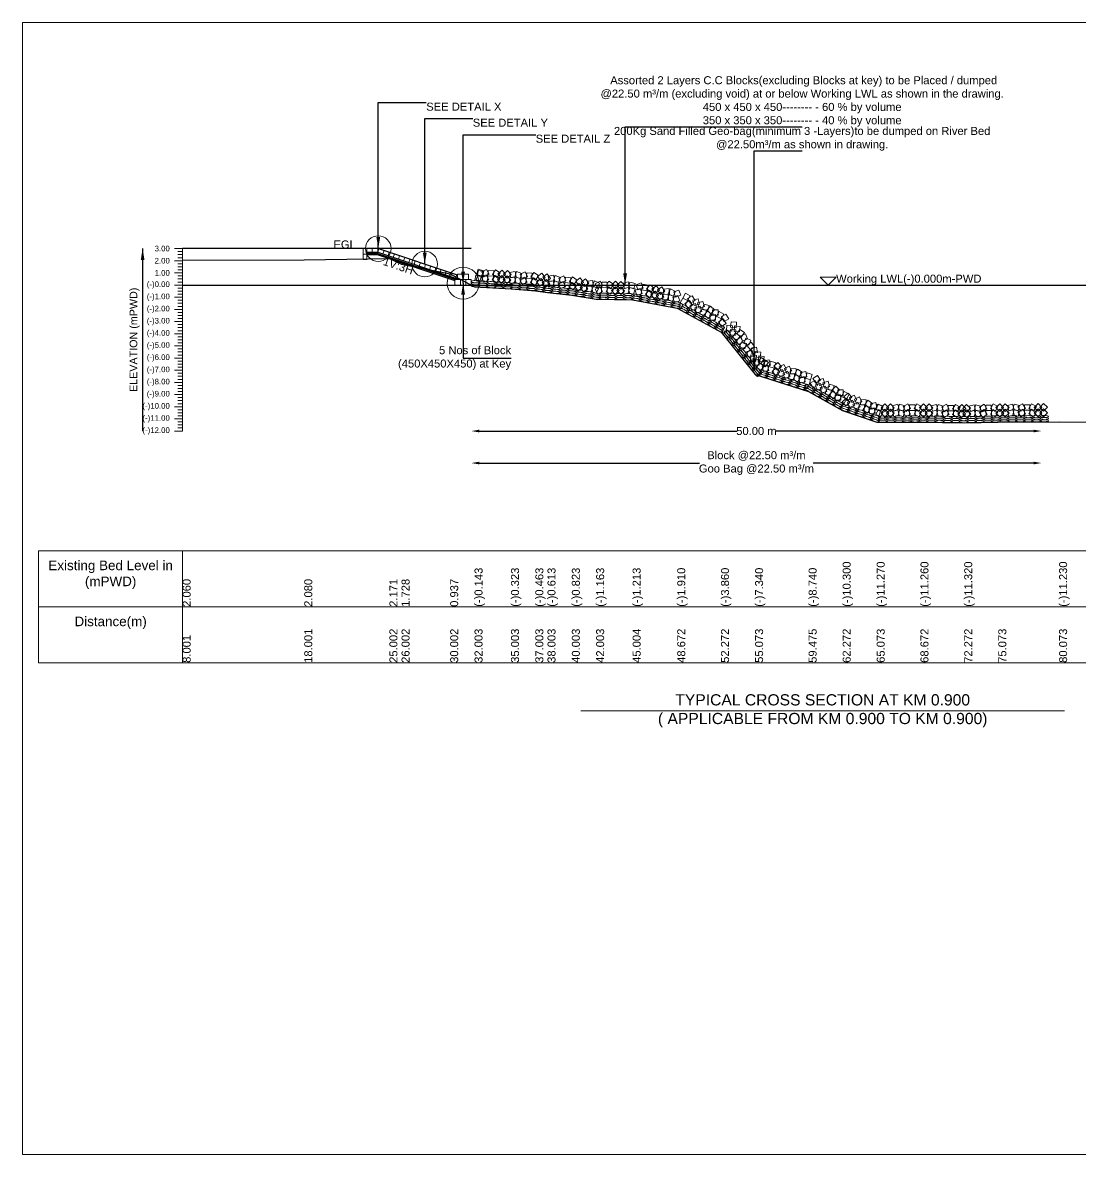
# Model space of a CAD drawing. Header units: inches. Extents: x 89000 to 845017, y -7071 to 0.
# Drawn here: x 280000 to 286610, y -7071 to 0 of the extents above; entities that cross this region are included whole.
import ezdxf

# ---------------------------------------------------------------- set-up
doc = ezdxf.new("R2010")
doc.units = ezdxf.units.IN
doc.header["$LTSCALE"] = 7
doc.header["$MEASUREMENT"] = 0
doc.header["$PDMODE"] = 3
for name, color, linetype, lineweight in [('Cross section Data Border', 7, 'Continuous', 9), ('Cross Section Labels', 7, 'Continuous', 9), ('Existing_Bed_Level for Xsection', 7, 'Continuous', 25), ('Long Section Labels', 7, 'Continuous', 9)]:
    doc.layers.add(name, color=color, linetype=linetype, lineweight=lineweight)
doc.styles.get("Standard").update_dxf_attribs({"font": 'arial.ttf'})
doc.dimstyles.new('Appron Lebeling Style', dxfattribs={"dimtxt": 50, "dimasz": 50, "dimexe": 0.18, "dimexo": 0.0625, "dimgap": 0.09, "dimtad": 0, "dimtih": 1, "dimtoh": 1, "dimdec": 4, "dimzin": 0, "dimdsep": 46, "dimtxsty": 'Standard', "dimcen": 0.09, "dimse1": 1, "dimse2": 1, "dimadec": 0, "dimazin": 0, "dimtfac": 1, "dimtdec": 4, "dimtofl": 0, "dimtmove": 0, "dimatfit": 3, "dimfxl": 1, "dimtolj": 1, "dimtzin": 0, "dimarcsym": 0})
doc.dimstyles.get("Standard").update_dxf_attribs({"dimtxt": 0.18, "dimasz": 0.18, "dimexe": 0.18, "dimexo": 0.0625, "dimgap": 0.09, "dimtad": 0, "dimtih": 1, "dimtoh": 1, "dimdec": 4, "dimzin": 0, "dimdsep": 46, "dimtxsty": 'Standard', "dimcen": 0.09, "dimadec": 0, "dimazin": 0, "dimtfac": 1, "dimtdec": 4, "dimtofl": 0, "dimtmove": 0, "dimatfit": 3, "dimfxl": 1, "dimtolj": 1, "dimtzin": 0, "dimarcsym": 0})

# ---------------------------------------------------------------- blocks, each defined once
blk = doc.blocks.new('*D283')
at = {"layer": 'Cross Section Labels', "color": 0, "lineweight": -2, "transparency": 16777216}
for p, q in [((282854, -2551.7), (284463.2, -2551.7)), ((286317.6, -2551.7), (284708.4, -2551.7))]:
    blk.add_line(p, q, dxfattribs=at)
at = {"layer": 'Cross Section Labels', "color": 0, "transparency": 16777216}
for points in [[(282854, -2543.3), (282854, -2560), (282804, -2551.7)], [(286317.6, -2543.3), (286317.6, -2560), (286367.6, -2551.7)]]:
    blk.add_solid(points, dxfattribs=at)
at = {"layer": 'Defpoints', "color": 0, "transparency": 16777216}
for p in [(282804, -1639.7), (286367.6, -2493.8), (286367.6, -2551.7)]:
    blk.add_point(p, dxfattribs=at)
at = {"layer": 'Cross Section Labels', "color": 0, "transparency": 16777216, "insert": (284585.8, -2551.7), "char_height": 50, "attachment_point": 5}
blk.add_mtext('\\A1;50.00 m', dxfattribs=at)
blk = doc.blocks.new('*D284')
at = {"layer": 'Cross Section Labels', "color": 0, "lineweight": -2, "transparency": 16777216}
for p, q in [((282854, -2751.7), (284230.2, -2751.7)), ((286317.6, -2751.7), (284941.4, -2751.7))]:
    blk.add_line(p, q, dxfattribs=at)
at = {"layer": 'Cross Section Labels', "color": 0, "transparency": 16777216}
for points in [[(282854, -2743.3), (282854, -2760), (282804, -2751.7)], [(286317.6, -2743.3), (286317.6, -2760), (286367.6, -2751.7)]]:
    blk.add_solid(points, dxfattribs=at)
at = {"layer": 'Defpoints', "color": 0, "transparency": 16777216}
for p in [(282804, -1639.7), (286367.6, -2493.8), (286367.6, -2751.7)]:
    blk.add_point(p, dxfattribs=at)
at = {"layer": 'Cross Section Labels', "color": 0, "transparency": 16777216, "insert": (284585.8, -2751.7), "char_height": 50, "attachment_point": 5}
blk.add_mtext('\\A1;Block @22.50 m³/m ^JGoo Bag @22.50 m³/m ', dxfattribs=at)

msp = doc.modelspace()

# ---------------------------------------------------------------- linework, layer by layer
at = {"layer": 'Cross section Data Border'}
msp.add_lwpolyline([(280100, -3300), (288891.48501, -3300), (288891.48501, -4000), (280100, -4000)], close=True, dxfattribs=at)
for points in [[(281000, -3300), (281000, -4000)], [(280100, -3650), (288891.48501, -3650)]]:
    msp.add_lwpolyline(points, dxfattribs=at)
at = {"layer": 'Cross Section Labels'}
for points in [[(280000, 0), (290000, 0), (290000, -7071), (280000, -7071)], [(285034.0356, -1639.68), (285084.0356, -1589.68), (284984.0356, -1589.68)]]:
    msp.add_lwpolyline(points, close=True, dxfattribs=at)
msp.add_lwpolyline([(283488, -4300), (285000, -4300), (286512, -4300)], dxfattribs=at)
for centre, radius in [((282222.6356, -1411.68), 80), ((282513.3356, -1508.58), 80), ((282752.7356, -1628.28), 100)]:
    msp.add_circle(centre, radius, dxfattribs=at)
at = {"layer": 'Existing_Bed_Level for Xsection'}
for points in [[(282804.0356, -1411.68), (281000, -1411.68)], [(282718.5356, -1576.98), (282226.14566, -1412.85002), (282222.6356, -1411.68), (282218.93567, -1411.68), (282150.53567, -1411.68)], [(281000, -1483.12), (281760.06087, -1481.6), (282292.11261, -1474.684), (282368.10045, -1508.352), (282672.14305, -1568.468), (282824.16435, -1650.548), (283052.17348, -1664.228), (283204.19478, -1674.868), (283280.18262, -1686.268), (283432.20392, -1702.228), (283584.22522, -1728.068), (283812.23436, -1731.868), (284091.0484, -1784.84), (284364.66807, -1933.04), (284577.48479, -2197.52), (284912.05362, -2303.92), (285124.66479, -2422.48), (285337.47907, -2496.2), (285611.04817, -2495.44), (285884.66241, -2500), (286097.47488, -2495.44), (286477.47318, -2493.16), (286751.04807, -2496.2)], [(282150.53567, -1434.48), (282218.93567, -1434.48), (282718.5356, -1601.01331)], [(282150.53567, -1442.08), (282217.70236, -1442.08), (282707.90236, -1605.48)], [(282150.53567, -1449.68), (282216.46905, -1449.68), (282701.4356, -1611.33552)], [(281000, -1639.68), (287997.46806, -1639.68)]]:
    msp.add_lwpolyline(points, dxfattribs=at)
at = {"layer": 'Long Section Labels'}
for points in [[(281000, -1411.68), (280950, -1411.68)], [(281000, -2551.68), (281000, -2475.68), (281000, -2399.68), (281000, -2323.68), (281000, -2247.68), (281000, -2171.68), (281000, -2095.68), (281000, -2019.68), (281000, -1943.68), (281000, -1867.68), (281000, -1791.68), (281000, -1715.68), (281000, -1639.68), (281000, -1563.68), (281000, -1487.68), (281000, -1411.68)], [(281000, -1430.68), (280970, -1430.68)], [(281000, -1449.68), (280970, -1449.68)], [(281000, -1468.68), (280970, -1468.68)], [(281000, -1487.68), (280950, -1487.68)], [(281000, -1506.68), (280970, -1506.68)], [(281000, -1525.68), (280970, -1525.68)], [(281000, -1544.68), (280970, -1544.68)], [(281000, -1563.68), (280950, -1563.68)], [(281000, -1582.68), (280970, -1582.68)], [(281000, -1601.68), (280970, -1601.68)], [(281000, -1620.68), (280970, -1620.68)], [(281000, -1639.68), (280950, -1639.68)], [(281000, -1658.68), (280970, -1658.68)], [(281000, -1677.68), (280970, -1677.68)], [(281000, -1696.68), (280970, -1696.68)], [(281000, -1715.68), (280950, -1715.68)], [(281000, -1734.68), (280970, -1734.68)], [(281000, -1753.68), (280970, -1753.68)], [(281000, -1791.68), (280950, -1791.68)], [(281000, -1772.68), (280970, -1772.68)], [(281000, -1810.68), (280970, -1810.68)], [(281000, -1829.68), (280970, -1829.68)], [(281000, -1867.68), (280950, -1867.68)], [(281000, -1848.68), (280970, -1848.68)], [(281000, -1886.68), (280970, -1886.68)], [(281000, -1905.68), (280970, -1905.68)], [(281000, -1943.68), (280950, -1943.68)], [(281000, -1924.68), (280970, -1924.68)], [(281000, -1962.68), (280970, -1962.68)], [(281000, -2019.68), (280950, -2019.68)], [(281000, -1981.68), (280970, -1981.68)], [(281000, -2000.68), (280970, -2000.68)], [(281000, -2038.68), (280970, -2038.68)], [(281000, -2095.68), (280950, -2095.68)], [(281000, -2057.68), (280970, -2057.68)], [(281000, -2076.68), (280970, -2076.68)], [(281000, -2114.68), (280970, -2114.68)], [(281000, -2171.68), (280950, -2171.68)], [(281000, -2133.68), (280970, -2133.68)], [(281000, -2152.68), (280970, -2152.68)], [(281000, -2190.68), (280970, -2190.68)], [(281000, -2247.68), (280950, -2247.68)], [(281000, -2209.68), (280970, -2209.68)], [(281000, -2228.68), (280970, -2228.68)], [(281000, -2323.68), (280950, -2323.68)], [(281000, -2266.68), (280970, -2266.68)], [(281000, -2285.68), (280970, -2285.68)], [(281000, -2304.68), (280970, -2304.68)], [(281000, -2399.68), (280950, -2399.68)], [(281000, -2342.68), (280970, -2342.68)], [(281000, -2361.68), (280970, -2361.68)], [(281000, -2380.68), (280970, -2380.68)], [(281000, -2418.68), (280970, -2418.68)], [(281000, -2437.68), (280970, -2437.68)], [(281000, -2456.68), (280970, -2456.68)], [(281000, -2475.68), (280950, -2475.68)], [(281000, -2494.68), (280970, -2494.68)], [(281000, -2513.68), (280970, -2513.68)], [(281000, -2532.68), (280970, -2532.68)], [(281000, -2551.68), (280950, -2551.68)]]:
    msp.add_lwpolyline(points, dxfattribs=at)
for points in [[(282150.53567, -1411.68), (282127.73567, -1411.68), (282127.73567, -1445.88), (282150.53567, -1445.88)], [(282184.73567, -1411.68), (282150.53567, -1411.68), (282150.53567, -1434.48), (282184.73567, -1434.48)], [(282218.93567, -1411.68), (282184.73567, -1411.68), (282184.73567, -1434.48), (282218.93567, -1434.48)], [(282258.59063, -1423.66501), (282226.14566, -1412.85002), (282218.93567, -1434.48), (282251.38064, -1445.29499)], [(282150.53567, -1445.88), (282127.73567, -1445.88), (282127.73567, -1480.08), (282150.53567, -1480.08)], [(282291.0356, -1434.48), (282258.59063, -1423.66501), (282251.38064, -1445.29499), (282283.82561, -1456.10998)], [(282323.48057, -1445.29499), (282291.0356, -1434.48), (282283.82561, -1456.10998), (282316.27058, -1466.92497)], [(282355.92554, -1456.10998), (282323.48057, -1445.29499), (282316.27058, -1466.92497), (282348.71555, -1477.73996)], [(282388.37051, -1466.92497), (282355.92554, -1456.10998), (282348.71555, -1477.73996), (282381.16051, -1488.55495)], [(282420.81548, -1477.73996), (282388.37051, -1466.92497), (282381.16051, -1488.55495), (282413.60548, -1499.36994)], [(282453.26044, -1488.55495), (282420.81548, -1477.73996), (282413.60548, -1499.36994), (282446.05045, -1510.18493)], [(282485.70541, -1499.36994), (282453.26044, -1488.55495), (282446.05045, -1510.18493), (282478.49542, -1520.99992)], [(282518.15038, -1510.18493), (282485.70541, -1499.36994), (282478.49542, -1520.99992), (282510.94039, -1531.81491)], [(282550.59535, -1520.99992), (282518.15038, -1510.18493), (282510.94039, -1531.81491), (282543.38536, -1542.6299)], [(282583.04032, -1531.81491), (282550.59535, -1520.99992), (282543.38536, -1542.6299), (282575.83033, -1553.44489)], [(282615.48529, -1542.6299), (282583.04032, -1531.81491), (282575.83033, -1553.44489), (282608.2753, -1564.25988)], [(282647.93026, -1553.44489), (282615.48529, -1542.6299), (282608.2753, -1564.25988), (282640.72026, -1575.07486)], [(282680.37523, -1564.25988), (282647.93026, -1553.44489), (282640.72026, -1575.07486), (282673.16523, -1585.88985)], [(282879.56357, -1551.54081), (282847.1205, -1540.72014), (282836.29982, -1573.16321), (282868.7429, -1583.98388)], [(282882.45695, -1555.86934), (282849.18169, -1547.97016), (282841.28251, -1581.24542), (282874.55777, -1589.1446)], [(282899.73081, -1541.46258), (282869.13264, -1556.73974), (282884.4098, -1587.33791), (282915.00798, -1572.06075)], [(282944.30234, -1550.40329), (282910.16373, -1548.35506), (282908.1155, -1582.49367), (282942.25411, -1584.5419)], [(282984.03658, -1563.6337), (282955.48451, -1544.80766), (282936.65848, -1573.35973), (282965.21054, -1592.18576)], [(282995.94407, -1546.40588), (282970.34708, -1569.08702), (282993.02821, -1594.68401), (283018.6252, -1572.00288)], [(283052.76497, -1574.03189), (283030.06346, -1548.45297), (283004.48453, -1571.15447), (283027.18604, -1596.7334)], [(283077.17449, -1554.70071), (283043.60373, -1561.23099), (283050.13402, -1594.80174), (283083.70477, -1588.27146)], [(283119.50917, -1566.54363), (283087.17537, -1555.40067), (283076.03241, -1587.73447), (283108.36621, -1598.87743)], [(282712.82019, -1575.07486), (282680.37523, -1564.25988), (282673.16523, -1585.88985), (282705.6102, -1596.70484)], [(282735.6356, -1605.48), (282701.4356, -1605.48), (282701.4356, -1639.68), (282735.6356, -1639.68)], [(282752.7356, -1571.28), (282718.5356, -1571.28), (282718.5356, -1605.48), (282752.7356, -1605.48)], [(282769.8356, -1605.48), (282735.6356, -1605.48), (282735.6356, -1639.68), (282769.8356, -1639.68)], [(282786.9356, -1571.28), (282752.7356, -1571.28), (282752.7356, -1605.48), (282786.9356, -1605.48)], [(282804.0356, -1605.48), (282769.8356, -1605.48), (282769.8356, -1639.68), (282804.0356, -1639.68)], [(282866.20862, -1585.96305), (282832.93336, -1578.06387), (282825.03418, -1611.33914), (282858.30944, -1619.23831)], [(282877.51534, -1585.67942), (282845.07226, -1574.85875), (282834.25159, -1607.30182), (282866.69466, -1618.12249)], [(282897.68258, -1575.60119), (282867.0844, -1590.87835), (282882.36157, -1621.47652), (282912.95974, -1606.19936)], [(282942.25411, -1584.5419), (282908.1155, -1582.49367), (282906.06726, -1616.63228), (282940.20587, -1618.68051)], [(282981.98834, -1597.77231), (282953.43628, -1578.94627), (282934.61024, -1607.49834), (282963.16231, -1626.32437)], [(282993.89584, -1580.54449), (282968.29884, -1603.22563), (282990.97997, -1628.82262), (283016.57697, -1606.14149)], [(283050.71673, -1608.1705), (283028.01523, -1582.59158), (283002.4363, -1605.29308), (283025.13781, -1630.87201)], [(283074.78666, -1588.81725), (283041.21591, -1595.34753), (283047.7462, -1628.91828), (283081.31695, -1622.388)], [(283117.12135, -1600.66017), (283084.78755, -1589.51721), (283073.64459, -1621.85101), (283105.97839, -1632.99397)], [(283137.38787, -1590.7831), (283106.6392, -1605.75505), (283121.61115, -1636.50372), (283152.35982, -1621.53178)], [(283139.7757, -1556.66656), (283109.02702, -1571.63851), (283123.99897, -1602.38718), (283154.74764, -1587.41524)], [(283181.86823, -1600.16688), (283147.75169, -1597.77905), (283145.36387, -1631.89559), (283179.48041, -1634.28342)], [(283184.25605, -1566.05034), (283150.13951, -1563.66251), (283147.75169, -1597.77905), (283181.86823, -1600.16688)], [(283221.46885, -1613.792), (283193.10553, -1594.68279), (283173.99632, -1623.04612), (283202.35965, -1642.15532)], [(283223.85668, -1579.67546), (283195.49335, -1560.56625), (283176.38415, -1588.92958), (283204.74747, -1608.03878)], [(283239.6286, -1599.24511), (283212.1172, -1619.56169), (283232.43378, -1647.07308), (283259.94517, -1626.75651)], [(283244.70263, -1565.42361), (283217.19124, -1585.74018), (283237.50782, -1613.25158), (283265.01921, -1592.935)], [(283293.76953, -1631.8115), (283273.43106, -1604.31629), (283245.93585, -1624.65477), (283266.27433, -1652.14998)], [(283298.84357, -1597.98999), (283278.50509, -1570.49479), (283251.00989, -1590.83327), (283271.34837, -1618.32847)], [(283315.51336, -1612.74953), (283281.73612, -1618.11034), (283287.09693, -1651.88758), (283320.87416, -1646.52677)], [(283319.08423, -1578.73646), (283285.30699, -1584.09727), (283290.6678, -1617.87451), (283324.44504, -1612.5137)], [(283357.41134, -1626.05513), (283325.48391, -1613.79629), (283313.22508, -1645.72373), (283345.15251, -1657.98256)], [(283360.98222, -1592.04206), (283329.05478, -1579.78323), (283316.79595, -1611.71066), (283348.72338, -1623.96949)], [(283378.00857, -1616.88765), (283346.75863, -1630.78301), (283360.65399, -1662.03295), (283391.90393, -1648.13759)], [(283381.57944, -1582.87458), (283350.3295, -1596.76994), (283364.22486, -1628.01988), (283395.4748, -1614.12452)], [(283422.13632, -1627.81007), (283388.12325, -1624.2392), (283384.55238, -1658.25227), (283418.56545, -1661.82314)], [(283425.70719, -1593.797), (283391.69412, -1590.22613), (283388.12325, -1624.2392), (283422.13632, -1627.81007)], [(283461.24002, -1642.80187), (283433.55724, -1622.71944), (283413.47482, -1650.40222), (283441.15759, -1670.48465)], [(283464.81089, -1608.7888), (283437.12812, -1588.70637), (283417.04569, -1616.38915), (283444.72846, -1636.47158)], [(283484.40082, -1595.21858), (283456.49943, -1614.99615), (283476.277, -1642.89755), (283504.17839, -1623.11997)], [(283537.89802, -1628.83197), (283518.09824, -1600.94634), (283490.21261, -1620.74612), (283510.01239, -1648.63176)], [(283563.19803, -1611.89615), (283529.14784, -1615.09372), (283532.34541, -1649.14392), (283566.3956, -1645.94634)], [(283604.16301, -1627.84452), (283573.08162, -1613.57613), (283558.81323, -1644.65752), (283589.89462, -1658.92591)], [(283608.50064, -1615.04154), (283578.59179, -1631.62772), (283595.17797, -1661.53656), (283625.08681, -1644.95038)], [(283653.41713, -1622.04627), (283619.22188, -1621.47637), (283618.65198, -1655.67162), (283652.84723, -1656.24152)], [(283693.68638, -1633.54588), (283664.34684, -1615.97227), (283646.77323, -1645.31181), (283676.11277, -1662.88542)], [(283704.83766, -1615.81921), (283680.24552, -1639.58614), (283704.01245, -1664.17828), (283728.60459, -1640.41135)], [(283762.80016, -1640.96199), (283739.01366, -1616.38879), (283714.44045, -1640.17529), (283738.22696, -1664.74849)], [(283785.25023, -1620.3973), (283752.07432, -1628.70386), (283760.38088, -1661.87977), (283793.55679, -1653.57322)], [(283828.15488, -1629.97182), (283795.27419, -1620.56436), (283785.86674, -1653.44505), (283818.74743, -1662.85251)], [(283478.66984, -1628.93498), (283450.76845, -1648.71256), (283470.54602, -1676.61395), (283498.44741, -1656.83638)], [(283532.16704, -1662.54838), (283512.36726, -1634.66274), (283484.48162, -1654.46253), (283504.2814, -1682.34816)], [(283557.46704, -1645.61256), (283523.41685, -1648.81013), (283526.61442, -1682.86032), (283560.66461, -1679.66275)], [(283598.43203, -1661.56092), (283567.35063, -1647.29253), (283553.08224, -1678.37392), (283584.16364, -1692.64231)], [(283607.93074, -1649.23679), (283578.0219, -1665.82297), (283594.60807, -1695.73181), (283624.51691, -1679.14564)], [(283652.84723, -1656.24152), (283618.65198, -1655.67162), (283618.08208, -1689.86688), (283652.27733, -1690.43677)], [(283693.11648, -1667.74113), (283663.77694, -1650.16753), (283646.20333, -1679.50706), (283675.54287, -1697.08067)], [(283704.26776, -1650.01446), (283679.67563, -1673.78139), (283703.44255, -1698.37353), (283728.03469, -1674.6066)], [(283762.23026, -1675.15724), (283738.44376, -1650.58404), (283713.87056, -1674.37054), (283737.65706, -1698.94375)], [(283784.68034, -1654.59256), (283751.50443, -1662.89912), (283759.81098, -1696.07503), (283792.9869, -1687.76847)], [(283827.58499, -1664.16707), (283794.7043, -1654.75962), (283785.29684, -1687.6403), (283818.17753, -1697.04776)], [(283860.17474, -1660.34391), (283827.87869, -1671.59581), (283839.13058, -1703.89186), (283871.42664, -1692.63997)], [(283866.55823, -1626.74494), (283834.26218, -1637.99683), (283845.51407, -1670.29288), (283877.81012, -1659.04099)], [(283903.24287, -1674.89362), (283869.64389, -1668.51014), (283863.26041, -1702.10912), (283896.85939, -1708.4926)], [(283909.62635, -1641.29465), (283876.02738, -1634.91116), (283869.64389, -1668.51014), (283903.24287, -1674.89362)], [(283940.96632, -1693.08137), (283915.04714, -1670.76914), (283892.7349, -1696.68833), (283918.65409, -1719.00056)], [(283947.34981, -1659.4824), (283921.43062, -1637.17017), (283899.11839, -1663.08936), (283925.03758, -1685.40159)], [(283954.97285, -1677.51207), (283926.69333, -1696.74507), (283945.92633, -1725.0246), (283974.20585, -1705.7916)], [(283961.35634, -1643.9131), (283933.07681, -1663.1461), (283952.30981, -1691.42563), (283980.58934, -1672.19263)], [(284007.80842, -1712.15617), (283988.55291, -1683.89196), (283960.28871, -1703.14748), (283979.54422, -1731.41168)], [(284014.19191, -1678.55719), (283994.93639, -1650.29299), (283966.67219, -1669.5485), (283985.9277, -1697.8127)], [(284033.43197, -1695.71395), (283999.32619, -1698.25088), (284001.86311, -1732.35666), (284035.96889, -1729.81973)], [(284039.81545, -1662.11498), (284005.70967, -1664.6519), (284008.2466, -1698.75768), (284042.35237, -1696.22076)], [(284080.46359, -1678.85443), (284049.66462, -1663.98623), (284034.79641, -1694.78519), (284065.59538, -1709.6534)], [(284101.75105, -1671.42932), (284069.455, -1682.68122), (284080.7069, -1714.97727), (284113.00295, -1703.72538)], [(284172.3087, -1706.98403), (284142.23642, -1690.69605), (284125.94844, -1720.76833), (284156.02072, -1737.05631)], [(284074.0801, -1712.45341), (284043.28113, -1697.5852), (284028.41293, -1728.38417), (284059.2119, -1743.25238)], [(284095.36757, -1705.0283), (284063.07152, -1716.28019), (284074.32341, -1748.57624), (284106.61946, -1737.32435)], [(284156.02072, -1737.05631), (284125.94844, -1720.76833), (284109.66046, -1750.84061), (284139.73274, -1767.12858)], [(284186.43688, -1765.84364), (284168.52007, -1736.71242), (284139.38885, -1754.62923), (284157.30566, -1783.76045)], [(284202.72486, -1735.77136), (284184.80805, -1706.64014), (284155.67683, -1724.55696), (284173.59364, -1753.68817)], [(284204.51095, -1755.26469), (284171.72542, -1764.99861), (284181.45934, -1797.78414), (284214.24486, -1788.05022)], [(284220.79893, -1725.19241), (284188.0134, -1734.92633), (284197.74731, -1767.71186), (284230.53284, -1757.97794)], [(284260.61429, -1774.24899), (284250.85427, -1741.47122), (284218.0765, -1751.23124), (284227.83652, -1784.00901)], [(284290.0216, -1766.3672), (284256.75677, -1758.42417), (284248.81375, -1791.68899), (284282.07857, -1799.63202)], [(284244.32631, -1804.32126), (284234.56629, -1771.5435), (284201.78852, -1781.30352), (284211.54855, -1814.08129)], [(284273.73362, -1796.43947), (284240.4688, -1788.49645), (284232.52577, -1821.76127), (284265.79059, -1829.70429)], [(284307.3762, -1824.73535), (284282.54897, -1801.21411), (284259.02773, -1826.04134), (284283.85497, -1849.56258)], [(284323.66418, -1794.66308), (284298.83695, -1771.14184), (284275.31571, -1795.96907), (284300.14294, -1819.49031)], [(284329.91326, -1824.12745), (284295.72536, -1825.03731), (284296.63523, -1859.22521), (284330.82312, -1858.31534)], [(284346.20124, -1794.05517), (284312.01334, -1794.96504), (284312.92321, -1829.15293), (284347.1111, -1828.24307)], [(284366.52665, -1851.07216), (284336.45437, -1834.78418), (284320.16639, -1864.85645), (284350.23867, -1881.14443)], [(284382.81463, -1820.99988), (284352.74235, -1804.7119), (284336.45437, -1834.78418), (284366.52665, -1851.07216)], [(284413.23079, -1849.78721), (284395.31398, -1820.65599), (284366.18276, -1838.5728), (284384.09957, -1867.70402)], [(284396.94281, -1879.85949), (284379.026, -1850.72827), (284349.89478, -1868.64508), (284367.81159, -1897.7763)], [(284435.74702, -1893.69468), (284401.74709, -1890.00078), (284398.05319, -1924.00071), (284432.05312, -1927.6946)], [(284462.39204, -1872.25447), (284428.39212, -1868.56057), (284424.69822, -1902.5605), (284458.69815, -1906.25439)], [(284480.15336, -1932.88735), (284483.82018, -1898.88449), (284449.81732, -1895.21767), (284446.1505, -1929.22053)], [(284453.50833, -1954.32756), (284457.17516, -1920.3247), (284423.1723, -1916.65788), (284419.50548, -1950.66074)], [(284483.67672, -1958.42399), (284456.06678, -1938.24155), (284435.88433, -1965.85149), (284463.49427, -1986.03394)], [(284503.76882, -1997.52371), (284489.96168, -1966.23469), (284458.67266, -1980.04182), (284472.47979, -2011.33085)], [(284510.32175, -1936.98378), (284482.7118, -1916.80134), (284462.52936, -1944.41128), (284490.1393, -1964.59373)], [(284530.41384, -1976.0835), (284516.60671, -1944.79448), (284485.31768, -1958.60161), (284499.12482, -1989.89064)], [(284551.43454, -1984.23327), (284519.55166, -1971.85902), (284507.17741, -2003.74189), (284539.06028, -2016.11615)], [(284524.78951, -2005.67348), (284492.90664, -1993.29923), (284480.53238, -2025.1821), (284512.41526, -2037.55636)], [(284548.14377, -2044.67523), (284526.70356, -2018.0302), (284500.05854, -2039.47041), (284521.49875, -2066.11544)], [(284565.07022, -2082.98121), (284559.80474, -2049.18899), (284526.01251, -2054.45448), (284531.278, -2088.2467)], [(284574.7888, -2023.23502), (284553.34859, -1996.58999), (284526.70356, -2018.0302), (284548.14377, -2044.67523)], [(284591.71525, -2061.541), (284586.44976, -2027.74878), (284552.65753, -2033.01427), (284557.92302, -2066.80649)], [(284585.82849, -2080.20986), (284551.82856, -2076.51596), (284548.13466, -2110.51589), (284582.13459, -2114.20978)], [(284603.5898, -2140.84274), (284607.25663, -2106.83988), (284573.25377, -2103.17306), (284569.58695, -2137.17592)], [(284612.47352, -2058.76965), (284578.47359, -2055.07575), (284574.77969, -2089.07568), (284608.77962, -2092.76957)], [(284630.23483, -2119.40253), (284633.90165, -2085.39967), (284599.89879, -2081.73285), (284596.23197, -2115.7357)], [(284644.05547, -2111.5025), (284615.26074, -2093.04976), (284596.808, -2121.84449), (284625.60273, -2140.29723)], [(284660.40322, -2123.49896), (284632.79327, -2103.31652), (284612.61083, -2130.92646), (284640.22077, -2151.10891)], [(284666.07947, -2106.68255), (284632.66756, -2113.98214), (284639.96715, -2147.39406), (284673.37906, -2140.09447)], [(284707.09307, -2126.28974), (284674.5015, -2115.92492), (284664.13669, -2148.5165), (284696.72826, -2158.88131)], [(284633.75819, -2144.93917), (284606.14825, -2124.75673), (284585.9658, -2152.36667), (284613.57575, -2172.54912)], [(284633.69066, -2144.09407), (284604.89593, -2125.64133), (284586.44319, -2154.43606), (284615.23792, -2172.8888)], [(284655.71466, -2139.27413), (284622.30274, -2146.57372), (284629.60233, -2179.98563), (284663.01425, -2172.68604)], [(284696.72826, -2158.88131), (284664.13669, -2148.5165), (284653.77187, -2181.10807), (284686.36345, -2191.47288)], [(284731.99966, -2181.45967), (284708.9418, -2156.20149), (284683.68363, -2179.25934), (284706.74148, -2204.51752)], [(284742.36447, -2148.86809), (284719.30662, -2123.60992), (284694.04844, -2146.66777), (284717.10629, -2171.92594)], [(284747.77142, -2167.68151), (284717.39041, -2183.38611), (284733.09501, -2213.76712), (284763.47602, -2198.06252)], [(284758.13623, -2135.08994), (284727.75523, -2150.79454), (284743.45982, -2181.17555), (284773.84083, -2165.47095)], [(284796.07343, -2208.40898), (284780.34464, -2178.04049), (284749.97615, -2193.76928), (284765.70493, -2224.13777)], [(284806.43824, -2175.81741), (284790.70945, -2145.44892), (284760.34096, -2161.1777), (284776.06975, -2191.5462)], [(284833.84789, -2162.56512), (284799.68392, -2160.99565), (284798.11446, -2195.15962), (284832.27843, -2196.72909)], [(284872.19648, -2184.05619), (284843.40175, -2165.60345), (284824.94901, -2194.39818), (284853.74374, -2212.85092)], [(284894.22048, -2179.23624), (284860.80857, -2186.53583), (284868.10816, -2219.94775), (284901.52007, -2212.64816)], [(284935.23409, -2198.84343), (284902.64251, -2188.47862), (284892.2777, -2221.07019), (284924.86927, -2231.435)], [(284823.48308, -2195.15669), (284789.31911, -2193.58723), (284787.74964, -2227.75119), (284821.91361, -2229.32066)], [(284861.83167, -2216.64776), (284833.03694, -2198.19502), (284814.5842, -2226.98975), (284843.37893, -2245.44249)], [(284883.85567, -2211.82782), (284850.44376, -2219.12741), (284857.74335, -2252.53932), (284891.15526, -2245.23973)], [(284924.86927, -2231.435), (284892.2777, -2221.07019), (284881.91289, -2253.66176), (284914.50446, -2264.02658)], [(284969.12778, -2264.60616), (284951.57049, -2235.25686), (284922.22119, -2252.81414), (284939.77847, -2282.16345)], [(284985.78427, -2234.73643), (284968.22698, -2205.38712), (284938.87768, -2222.9444), (284956.43496, -2252.29371)], [(284987.33055, -2254.25024), (284954.42782, -2263.58032), (284963.75789, -2296.48305), (284996.66062, -2287.15297)], [(285003.98704, -2224.3805), (284971.08431, -2233.71058), (284980.41438, -2266.61331), (285013.31712, -2257.28323)], [(285043.19623, -2273.92291), (285033.83996, -2241.02762), (285000.94467, -2250.38389), (285010.30094, -2283.27918)], [(285072.69822, -2266.40328), (285039.53358, -2258.05185), (285031.18215, -2291.2165), (285064.3468, -2299.56792)], [(285026.53974, -2303.79264), (285017.18347, -2270.89735), (284984.28818, -2280.25363), (284993.64445, -2313.14892)], [(285056.04173, -2296.27302), (285022.87709, -2287.92159), (285014.52566, -2321.08624), (285047.69031, -2329.43766)], [(285089.33387, -2324.9804), (285064.79772, -2301.15568), (285040.973, -2325.69184), (285065.50916, -2349.51656)], [(285105.99036, -2295.11066), (285081.45421, -2271.28595), (285057.62949, -2295.8221), (285082.16565, -2319.64682)], [(285111.8767, -2324.64964), (285077.6802, -2325.13909), (285078.16965, -2359.33558), (285112.36615, -2358.84614)], [(285128.53319, -2294.7799), (285094.33669, -2295.26935), (285094.82614, -2329.46585), (285129.02264, -2328.9764)], [(285164.81252, -2322.17274), (285134.94278, -2305.51625), (285118.28629, -2335.38599), (285148.15603, -2352.04248)], [(285181.39461, -2340.18238), (285158.98986, -2314.34312), (285133.1506, -2336.74786), (285155.55535, -2362.58712)], [(285197.51338, -2326.81184), (285166.7409, -2341.7348), (285181.66386, -2372.50727), (285212.43633, -2357.58432)], [(285148.15603, -2352.04248), (285118.28629, -2335.38599), (285101.6298, -2365.25573), (285131.49954, -2381.91222)], [(285170.20017, -2372.49839), (285147.79543, -2346.65913), (285121.95616, -2369.06387), (285144.36091, -2394.90313)], [(285186.31894, -2359.12785), (285155.54646, -2374.05081), (285170.46942, -2404.82329), (285201.2419, -2389.90033)], [(285233.56421, -2401.07657), (285218.61675, -2370.31599), (285187.85617, -2385.26344), (285202.80363, -2416.02403)], [(285244.75865, -2368.76056), (285229.81119, -2337.99998), (285199.05061, -2352.94743), (285213.99806, -2383.70802)], [(285261.30362, -2388.52917), (285227.19093, -2386.08702), (285224.74878, -2420.19971), (285258.86147, -2422.64187)], [(285272.49806, -2356.21316), (285238.38537, -2353.77101), (285235.94321, -2387.8837), (285270.05591, -2390.32586)], [(285299.09039, -2410.99338), (285270.77671, -2391.8107), (285251.59403, -2420.12439), (285279.90772, -2439.30706)], [(285310.28483, -2378.67737), (285281.97114, -2359.49469), (285262.78847, -2387.80838), (285291.10215, -2406.99105)], [(285332.42483, -2374.42191), (285298.83726, -2380.86514), (285305.28049, -2414.45271), (285338.86806, -2408.00948)], [(285372.9239, -2395.07096), (285340.60788, -2383.87652), (285329.41345, -2416.19253), (285361.72946, -2427.38697)], [(285378.057, -2399.75388), (285348.38136, -2382.75399), (285331.38147, -2412.42964), (285361.05711, -2429.42952)], [(285388.86155, -2381.81376), (285364.73612, -2406.0543), (285388.97666, -2430.17973), (285413.10209, -2405.93919)], [(285447.3019, -2405.82493), (285423.04216, -2381.71881), (285398.93604, -2405.97855), (285423.19578, -2430.08467)], [(285469.34793, -2384.82767), (285436.33978, -2393.77764), (285445.28975, -2426.78579), (285478.2979, -2417.83582)], [(285512.43061, -2393.56625), (285479.37324, -2384.79981), (285470.60681, -2417.85718), (285503.66417, -2426.62362)], [(285531.92669, -2382.24409), (285502.34596, -2399.40859), (285519.51046, -2428.98933), (285549.09119, -2411.82482)], [(285576.97087, -2388.37426), (285542.771, -2388.46927), (285542.86601, -2422.66913), (285577.06588, -2422.57412)], [(285617.45608, -2399.08881), (285587.78043, -2382.08892), (285570.78055, -2411.76456), (285600.45619, -2428.76445)], [(285630.47932, -2381.50492), (285605.88719, -2405.27185), (285629.65412, -2429.86399), (285654.24625, -2406.09705)], [(285688.44183, -2406.64769), (285664.65532, -2382.07449), (285640.08212, -2405.861), (285663.86863, -2430.4342)], [(285710.8919, -2386.083), (285677.71599, -2394.38956), (285686.02255, -2427.56547), (285719.19846, -2419.25891)], [(285753.79655, -2395.65751), (285720.91586, -2386.25006), (285711.50841, -2419.13075), (285744.3891, -2428.5382)], [(285773.50906, -2384.71651), (285743.60022, -2401.30269), (285760.1864, -2431.21153), (285790.09524, -2414.62535)], [(285818.42555, -2391.72123), (285784.2303, -2391.15134), (285783.66041, -2425.34659), (285817.85566, -2425.91648)], [(285858.6948, -2403.22083), (285829.35526, -2385.64723), (285811.78166, -2414.98677), (285841.1212, -2432.56037)], [(285869.84608, -2385.49416), (285845.25395, -2409.26109), (285869.02088, -2433.85322), (285893.61301, -2410.08629)], [(285924.37443, -2409.05877), (285899.66945, -2385.40917), (285876.01984, -2410.11415), (285900.72482, -2433.76375)], [(285946.02513, -2387.65412), (285913.18959, -2397.21797), (285922.75344, -2430.05351), (285955.58898, -2420.48966)], [(285989.26326, -2395.58791), (285956.04818, -2387.43935), (285947.89962, -2420.65442), (285981.11469, -2428.80298)], [(286008.54485, -2383.90422), (285979.28928, -2401.61727), (285997.00234, -2430.87283), (286026.2579, -2413.15978)], [(286053.6955, -2389.19348), (286019.50334, -2389.92612), (286020.23599, -2424.11827), (286054.42814, -2423.38563)], [(286094.37343, -2399.15132), (286064.38599, -2382.70769), (286047.94235, -2412.69514), (286077.9298, -2429.13877)], [(286106.6056, -2381.14011), (286082.5584, -2405.45825), (286106.87654, -2429.50545), (286130.92374, -2405.18731)], [(286165.12301, -2404.96286), (286140.78573, -2380.93503), (286116.7579, -2405.27231), (286141.09518, -2429.30014)], [(286187.10127, -2383.89468), (286154.12213, -2392.95095), (286163.1784, -2425.9301), (286196.15755, -2416.87382)], [(286230.21188, -2392.49441), (286197.12644, -2383.83453), (286188.46656, -2416.91997), (286221.552, -2425.57985)], [(286249.67138, -2381.10949), (286220.14611, -2398.36922), (286237.40583, -2427.89449), (286266.93111, -2410.63477)], [(286294.73508, -2387.0945), (286260.5357, -2387.2997), (286260.7409, -2421.49909), (286294.94028, -2421.29389)], [(286335.2546, -2397.67856), (286305.52434, -2380.77437), (286288.62015, -2410.50464), (286318.35041, -2427.40882)], [(286346.00129, -2379.70373), (286321.95409, -2404.02187), (286346.27223, -2428.06907), (286370.31943, -2403.75093)], [(286404.5187, -2403.52648), (286380.18142, -2379.49865), (286356.15359, -2403.83593), (286380.49087, -2427.86376)], [(285321.23039, -2406.73792), (285287.64282, -2413.18115), (285294.08605, -2446.76872), (285327.67362, -2440.32549)], [(285361.72946, -2427.38697), (285329.41345, -2416.19253), (285318.21901, -2448.50854), (285350.53502, -2459.70298)], [(285378.15201, -2433.95375), (285348.47637, -2416.95386), (285331.47648, -2446.6295), (285361.15212, -2463.62939)], [(285388.95656, -2416.01363), (285364.83113, -2440.25417), (285389.07167, -2464.3796), (285413.1971, -2440.13906)], [(285447.39691, -2440.02479), (285423.13717, -2415.91868), (285399.03105, -2440.17842), (285423.29079, -2464.28453)], [(285469.44294, -2419.02753), (285436.43479, -2427.97751), (285445.38476, -2460.98566), (285478.39291, -2452.03568)], [(285512.52562, -2427.76612), (285479.46825, -2418.99968), (285470.70182, -2452.05705), (285503.75918, -2460.82349)], [(285532.0217, -2416.44395), (285502.44097, -2433.60846), (285519.60547, -2463.18919), (285549.18621, -2446.02469)], [(285577.06588, -2422.57412), (285542.86601, -2422.66913), (285542.96103, -2456.869), (285577.16089, -2456.77399)], [(285617.55109, -2433.28867), (285587.87544, -2416.28879), (285570.87556, -2445.96443), (285600.5512, -2462.96432)], [(285629.90943, -2415.70017), (285605.3173, -2439.4671), (285629.08423, -2464.05924), (285653.67636, -2440.29231)], [(285687.87194, -2440.84294), (285664.08543, -2416.26974), (285639.51223, -2440.05625), (285663.29874, -2464.62945)], [(285710.32201, -2420.27825), (285677.1461, -2428.58482), (285685.45266, -2461.76072), (285718.62857, -2453.45416)], [(285753.22666, -2429.85276), (285720.34597, -2420.44531), (285710.93851, -2453.326), (285743.81921, -2462.73345)], [(285772.93917, -2418.91176), (285743.03033, -2435.49794), (285759.61651, -2465.40678), (285789.52535, -2448.8206)], [(285817.85566, -2425.91648), (285783.66041, -2425.34659), (285783.09052, -2459.54184), (285817.28577, -2460.11173)], [(285858.12491, -2437.41608), (285828.78537, -2419.84248), (285811.21177, -2449.18202), (285840.55131, -2466.75562)], [(285869.27619, -2419.68941), (285844.68406, -2443.45634), (285868.45099, -2468.04847), (285893.04312, -2444.28154)], [(285925.10708, -2443.25093), (285900.4021, -2419.60132), (285876.75249, -2444.3063), (285901.45747, -2467.95591)], [(285946.75778, -2421.84627), (285913.92224, -2431.41012), (285923.48609, -2464.24566), (285956.32163, -2454.68181)], [(285989.9959, -2429.78007), (285956.78083, -2421.6315), (285948.63227, -2454.84657), (285981.84734, -2462.99514)], [(286009.27749, -2418.09637), (285980.02193, -2435.80942), (285997.73498, -2465.06498), (286026.99054, -2447.35193)], [(286054.42814, -2423.38563), (286020.23599, -2424.11827), (286020.96864, -2458.31043), (286055.16079, -2457.57778)], [(286095.10608, -2433.34347), (286065.11863, -2416.89984), (286048.675, -2446.88729), (286078.66245, -2463.33092)], [(286106.8108, -2415.33949), (286082.76359, -2439.65763), (286107.08173, -2463.70484), (286131.12894, -2439.3867)], [(286165.32821, -2439.16224), (286140.99092, -2415.13441), (286116.96309, -2439.47169), (286141.30037, -2463.49953)], [(286187.30647, -2418.09406), (286154.32733, -2427.15034), (286163.3836, -2460.12948), (286196.36274, -2451.07321)], [(286230.41708, -2426.6938), (286197.33164, -2418.03391), (286188.67176, -2451.11935), (286221.7572, -2459.77924)], [(286249.87658, -2415.30888), (286220.3513, -2432.5686), (286237.61103, -2462.09388), (286267.1363, -2444.83415)], [(286294.94028, -2421.29389), (286260.7409, -2421.49909), (286260.94609, -2455.69847), (286295.14548, -2455.49327)], [(286335.4598, -2431.87795), (286305.72953, -2414.97376), (286288.82535, -2444.70402), (286318.55561, -2461.60821)], [(286346.20649, -2413.90311), (286322.15928, -2438.22125), (286346.47742, -2462.26846), (286370.52463, -2437.95032)], [(286404.7239, -2437.72586), (286380.38662, -2413.69803), (286356.35878, -2438.03531), (286380.69607, -2462.06315)]]:
    msp.add_lwpolyline(points, close=True, dxfattribs=at)
for centre, major_axis in [((282827.73816, -1631.34757), (25.2474, -1.51478)), ((282828.51194, -1618.45076), (25.2474, -1.51478)), ((282879.00674, -1621.48033), (25.2474, -1.51478)), ((282929.50154, -1624.5099), (25.2474, -1.51478)), ((282979.99634, -1627.53946), (25.2474, -1.51478)), ((283030.49113, -1630.56903), (25.2474, -1.51478)), ((282826.96439, -1644.24438), (25.2474, -1.51478)), ((282877.45918, -1647.27395), (25.2474, -1.51478)), ((282878.23296, -1634.37714), (25.2474, -1.51478)), ((282927.95398, -1650.30351), (25.2474, -1.51478)), ((282928.72776, -1637.4067), (25.2474, -1.51478)), ((282978.44878, -1653.33308), (25.2474, -1.51478)), ((282979.22256, -1640.43627), (25.2474, -1.51478)), ((283028.94358, -1656.36264), (25.2474, -1.51478)), ((283029.71736, -1643.46584), (25.2474, -1.51478)), ((283079.48514, -1659.66375), (25.23108, -1.76593)), ((283080.38721, -1646.77527), (25.23108, -1.76593)), ((283081.28928, -1633.8868), (25.23108, -1.76593)), ((283129.9473, -1663.1956), (25.23108, -1.76593)), ((283130.84936, -1650.30713), (25.23108, -1.76593)), ((283131.75143, -1637.41866), (25.23108, -1.76593)), ((283180.40945, -1666.72746), (25.23108, -1.76593)), ((283181.31152, -1653.83899), (25.23108, -1.76593)), ((283182.21358, -1640.95052), (25.23108, -1.76593)), ((283231.1522, -1672.37997), (25.01288, -3.75253)), ((283233.06906, -1659.60295), (25.01288, -3.75253)), ((283234.98592, -1646.82594), (25.01288, -3.75253)), ((283280.89424, -1679.84721), (25.15455, -2.64086)), ((283282.24324, -1666.99783), (25.15455, -2.64086)), ((283283.59224, -1654.14844), (25.15455, -2.64086)), ((283331.20335, -1685.12892), (25.15455, -2.64086)), ((283332.55235, -1672.27954), (25.15455, -2.64086)), ((283333.90134, -1659.43016), (25.15455, -2.64086)), ((283381.51246, -1690.41064), (25.15455, -2.64086)), ((283382.86146, -1677.56126), (25.15455, -2.64086)), ((283384.21045, -1664.71188), (25.15455, -2.64086)), ((283431.82157, -1695.69236), (25.15455, -2.64086)), ((283433.17057, -1682.84297), (25.15455, -2.64086)), ((283434.51956, -1669.99359), (25.15455, -2.64086)), ((283482.10911, -1704.15804), (24.93515, -4.23838)), ((283484.27415, -1691.42073), (24.93515, -4.23838)), ((283486.43919, -1678.68342), (24.93515, -4.23838)), ((283534.14446, -1699.89749), (24.93515, -4.23838)), ((283536.3095, -1687.16019), (24.93515, -4.23838)), ((283586.1798, -1695.63695), (24.93515, -4.23838)), ((283631.83491, -1696.55698), (25.28929, -0.42147)), ((283682.41348, -1697.39992), (25.28929, -0.42147)), ((283732.99206, -1698.24286), (25.28929, -0.42147)), ((283783.57064, -1699.08581), (25.28929, -0.42147)), ((283839.26707, -1704.12617), (24.84831, -4.72094)), ((283531.97942, -1712.6348), (24.93515, -4.23838)), ((283581.84973, -1721.11157), (24.93515, -4.23838)), ((283584.01476, -1708.37426), (24.93515, -4.23838)), ((283631.40432, -1722.39339), (25.28929, -0.42147)), ((283631.61961, -1709.47518), (25.28929, -0.42147)), ((283681.98289, -1723.23633), (25.28929, -0.42147)), ((283682.19819, -1710.31813), (25.28929, -0.42147)), ((283732.56147, -1724.07927), (25.28929, -0.42147)), ((283732.77677, -1711.16107), (25.28929, -0.42147)), ((283783.14005, -1724.92222), (25.28929, -0.42147)), ((283783.35534, -1712.00401), (25.28929, -0.42147)), ((283834.44399, -1729.51206), (24.84831, -4.72094)), ((283836.85553, -1716.81911), (24.84831, -4.72094)), ((283884.14061, -1738.95394), (24.84831, -4.72094)), ((283886.55215, -1726.261), (24.84831, -4.72094)), ((283888.96369, -1713.56805), (24.84831, -4.72094)), ((283933.83723, -1748.39582), (24.84831, -4.72094)), ((283936.24877, -1735.70288), (24.84831, -4.72094)), ((283938.6603, -1723.00993), (24.84831, -4.72094)), ((283983.53385, -1757.83771), (24.84831, -4.72094)), ((283985.94538, -1745.14476), (24.84831, -4.72094)), ((283988.35692, -1732.45181), (24.84831, -4.72094)), ((284033.23046, -1767.27959), (24.84831, -4.72094)), ((284035.642, -1754.58664), (24.84831, -4.72094)), ((284038.05354, -1741.89369), (24.84831, -4.72094)), ((284085.33862, -1764.02852), (24.84831, -4.72094)), ((284087.75016, -1751.33558), (24.84831, -4.72094)), ((284142.56365, -1776.00859), (22.24012, -12.04586)), ((284082.92708, -1776.72147), (24.84831, -4.72094)), ((284130.25718, -1798.72986), (22.24012, -12.04586)), ((284136.41042, -1787.36922), (22.24012, -12.04586)), ((284174.73742, -1822.82159), (22.24012, -12.04586)), ((284180.89065, -1811.46095), (22.24012, -12.04586)), ((284187.04389, -1800.10031), (22.24012, -12.04586)), ((284219.21765, -1846.91332), (22.24012, -12.04586)), ((284225.37089, -1835.55268), (22.24012, -12.04586)), ((284231.52413, -1824.19204), (22.24012, -12.04586)), ((284276.00436, -1848.28377), (22.24012, -12.04586)), ((284263.69789, -1871.00505), (22.24012, -12.04586)), ((284269.85113, -1859.64441), (22.24012, -12.04586)), ((284308.17813, -1895.09678), (22.24012, -12.04586)), ((284314.33136, -1883.73614), (22.24012, -12.04586)), ((284320.4846, -1872.3755), (22.24012, -12.04586)), ((284352.65837, -1919.18851), (22.24012, -12.04586)), ((284358.8116, -1907.82787), (22.24012, -12.04586)), ((284364.96484, -1896.46723), (22.24012, -12.04586)), ((284390.65759, -1955.03415), (15.85623, -19.70548)), ((284400.72349, -1946.93452), (15.85623, -19.70548)), ((284410.78939, -1938.83488), (15.85623, -19.70548)), ((284422.37004, -1994.44511), (15.85623, -19.70548)), ((284432.43594, -1986.34547), (15.85623, -19.70548)), ((284442.50184, -1978.24584), (15.85623, -19.70548)), ((284454.08249, -2033.85606), (15.85623, -19.70548)), ((284464.14839, -2025.75643), (15.85623, -19.70548)), ((284474.21429, -2017.65679), (15.85623, -19.70548)), ((284495.86085, -2065.16738), (15.85623, -19.70548)), ((284505.92674, -2057.06774), (15.85623, -19.70548)), ((284485.79495, -2073.26701), (15.85623, -19.70548)), ((284517.5074, -2112.67797), (15.85623, -19.70548)), ((284527.5733, -2104.57833), (15.85623, -19.70548)), ((284537.6392, -2096.4787), (15.85623, -19.70548)), ((284569.35165, -2135.88965), (15.85623, -19.70548)), ((284549.21985, -2152.08892), (15.85623, -19.70548)), ((284559.28575, -2143.98929), (15.85623, -19.70548)), ((284580.93231, -2191.49987), (15.85623, -19.70548)), ((284590.99821, -2183.40024), (15.85623, -19.70548)), ((284601.0641, -2175.30061), (15.85623, -19.70548)), ((284629.1547, -2193.61571), (24.10328, -7.66536)), ((284633.0703, -2181.30334), (24.10328, -7.66536)), ((284681.27686, -2196.63405), (24.10328, -7.66536)), ((284625.23911, -2205.92808), (24.10328, -7.66536)), ((284673.44567, -2221.25879), (24.10328, -7.66536)), ((284677.36126, -2208.94642), (24.10328, -7.66536)), ((284721.65222, -2236.5895), (24.10328, -7.66536)), ((284725.56782, -2224.27713), (24.10328, -7.66536)), ((284729.48342, -2211.96476), (24.10328, -7.66536)), ((284769.85878, -2251.92021), (24.10328, -7.66536)), ((284773.77438, -2239.60784), (24.10328, -7.66536)), ((284777.68998, -2227.29547), (24.10328, -7.66536)), ((284818.06534, -2267.25092), (24.10328, -7.66536)), ((284821.98094, -2254.93855), (24.10328, -7.66536)), ((284825.89653, -2242.62618), (24.10328, -7.66536)), ((284870.1875, -2270.26926), (24.10328, -7.66536)), ((284874.10309, -2257.95689), (24.10328, -7.66536)), ((284928.21279, -2275.94838), (22.09033, -12.3184)), ((284866.2719, -2282.58163), (24.10328, -7.66536)), ((284915.62788, -2298.51663), (22.09033, -12.3184)), ((284921.92033, -2287.23251), (22.09033, -12.3184)), ((284959.80854, -2323.15343), (22.09033, -12.3184)), ((284966.101, -2311.86931), (22.09033, -12.3184)), ((284972.39345, -2300.58518), (22.09033, -12.3184)), ((285003.98921, -2347.79023), (22.09033, -12.3184)), ((285010.28166, -2336.50611), (22.09033, -12.3184)), ((285016.57411, -2325.22199), (22.09033, -12.3184)), ((285048.16987, -2372.42704), (22.09033, -12.3184)), ((285054.46232, -2361.14291), (22.09033, -12.3184)), ((285060.75477, -2349.85879), (22.09033, -12.3184)), ((285092.35053, -2397.06384), (22.09033, -12.3184)), ((285098.64298, -2385.77971), (22.09033, -12.3184)), ((285104.93543, -2374.49559), (22.09033, -12.3184)), ((285140.44265, -2407.4357), (23.89949, -8.27891)), ((285144.67166, -2395.22743), (23.89949, -8.27891)), ((285192.47063, -2411.78525), (23.89949, -8.27891)), ((285136.21364, -2419.64397), (23.89949, -8.27891)), ((285184.01261, -2436.20179), (23.89949, -8.27891)), ((285188.24162, -2423.99352), (23.89949, -8.27891)), ((285231.81158, -2452.75961), (23.89949, -8.27891)), ((285236.04059, -2440.55134), (23.89949, -8.27891)), ((285240.2696, -2428.34307), (23.89949, -8.27891)), ((285279.61055, -2469.31742), (23.89949, -8.27891)), ((285283.83956, -2457.10915), (23.89949, -8.27891)), ((285288.06857, -2444.90088), (23.89949, -8.27891)), ((285327.40952, -2485.87524), (23.89949, -8.27891)), ((285331.63853, -2473.66697), (23.89949, -8.27891)), ((285335.86754, -2461.4587), (23.89949, -8.27891)), ((285375.08042, -2463.79542), (25.2927, 0.07027)), ((285375.11631, -2476.71537), (25.2927, 0.07027)), ((285425.66582, -2463.65488), (25.2927, 0.07027)), ((285425.70172, -2476.57483), (25.2927, 0.07027)), ((285476.25123, -2463.51435), (25.2927, 0.07027)), ((285476.28712, -2476.4343), (25.2927, 0.07027)), ((285526.83663, -2463.37382), (25.2927, 0.07027)), ((285526.87253, -2476.29377), (25.2927, 0.07027)), ((285577.42204, -2463.23329), (25.2927, 0.07027)), ((285577.45793, -2476.15324), (25.2927, 0.07027)), ((285628.41781, -2476.34679), (25.28929, -0.42147)), ((285628.6331, -2463.42858), (25.28929, -0.42147)), ((285678.99639, -2477.18972), (25.28929, -0.42147)), ((285679.21168, -2464.27151), (25.28929, -0.42147)), ((285729.57497, -2478.03265), (25.28929, -0.42147)), ((285729.79026, -2465.11445), (25.28929, -0.42147)), ((285780.15354, -2478.87559), (25.28929, -0.42147)), ((285780.36883, -2465.95738), (25.28929, -0.42147)), ((285830.73212, -2479.71852), (25.28929, -0.42147)), ((285830.94741, -2466.80031), (25.28929, -0.42147)), ((285881.31069, -2480.56145), (25.28929, -0.42147)), ((285881.52599, -2467.64324), (25.28929, -0.42147)), ((285930.87014, -2466.70248), (25.287, 0.54183)), ((285931.14691, -2479.61951), (25.287, 0.54183)), ((285981.44413, -2465.61881), (25.287, 0.54183)), ((285981.72091, -2478.53585), (25.287, 0.54183)), ((286032.01812, -2464.53515), (25.287, 0.54183)), ((286032.2949, -2477.45218), (25.287, 0.54183)), ((286082.59211, -2463.45148), (25.287, 0.54183)), ((286082.86889, -2476.36852), (25.287, 0.54183)), ((286133.67194, -2462.92224), (25.29234, 0.15175)), ((286133.74946, -2475.842), (25.29234, 0.15175)), ((286184.25663, -2462.61873), (25.29234, 0.15175)), ((286184.33415, -2475.53849), (25.29234, 0.15175)), ((286234.84132, -2462.31522), (25.29234, 0.15175)), ((286234.91884, -2475.23498), (25.29234, 0.15175)), ((286285.42601, -2462.01171), (25.29234, 0.15175)), ((286285.50353, -2474.93147), (25.29234, 0.15175)), ((286336.0107, -2461.7082), (25.29234, 0.15175)), ((286336.08822, -2474.62796), (25.29234, 0.15175)), ((286386.59539, -2461.40469), (25.29234, 0.15175)), ((286386.67291, -2474.32446), (25.29234, 0.15175)), ((285375.15221, -2489.63532), (25.2927, 0.07027)), ((285425.73761, -2489.49478), (25.2927, 0.07027)), ((285476.32301, -2489.35425), (25.2927, 0.07027)), ((285526.90842, -2489.21372), (25.2927, 0.07027)), ((285577.49382, -2489.07319), (25.2927, 0.07027)), ((285628.20252, -2489.26499), (25.28929, -0.42147)), ((285678.7811, -2490.10793), (25.28929, -0.42147)), ((285729.35967, -2490.95086), (25.28929, -0.42147)), ((285779.93825, -2491.79379), (25.28929, -0.42147)), ((285830.51683, -2492.63672), (25.28929, -0.42147)), ((285881.0954, -2493.47966), (25.28929, -0.42147)), ((285931.42369, -2492.53655), (25.287, 0.54183)), ((285981.99768, -2491.45288), (25.287, 0.54183)), ((286032.57167, -2490.36922), (25.287, 0.54183)), ((286083.14567, -2489.28555), (25.287, 0.54183)), ((286133.82698, -2488.76177), (25.29234, 0.15175)), ((286184.41167, -2488.45826), (25.29234, 0.15175)), ((286234.99636, -2488.15475), (25.29234, 0.15175)), ((286285.58105, -2487.85124), (25.29234, 0.15175)), ((286336.16574, -2487.54773), (25.29234, 0.15175)), ((286386.75043, -2487.24422), (25.29234, 0.15175))]:
    msp.add_ellipse(centre, major_axis=major_axis, ratio=0.255, dxfattribs=at)

# ---------------------------------------------------------------- texts
at = {"layer": 'Cross section Data Border', "char_height": 60, "width": 800, "attachment_point": 5}
for s, insert in [('Existing Bed Level in (mPWD)', (280550, -3450)), ('Distance(m)', (280550, -3750))]:
    msp.add_mtext(s, dxfattribs=dict(at, insert=insert))
at = {"layer": 'Cross Section Labels'}
for s, insert, char_height, attachment_point in [(' Assorted 2 Layers C.C Blocks(excluding Blocks at key) to be Placed / dumped^J@22.50 m³/m (excluding void) at or below Working LWL as shown in the drawing.^J450 x 450 x 450-------- - 60 % by volume^J350 x 350 x 350-------- - 40 % by volume', (284871.80167, -650), 50, 8), ('SEE DETAIL X', (282522.6356, -500), 50, 1), ('SEE DETAIL Y', (282813.3356, -600), 50, 1), ('SEE DETAIL Z', (283206.6356, -700), 50, 1), ('200Kg Sand Filled Geo-bag(minimum 3 -Layers)to be dumped on River Bed^J@22.50m³/m as shown in drawing.', (284871.80167, -800), 50, 8), ('EGL', (282082.13567, -1411.68), 50, 9), ('Working LWL(-)0.000m-PWD', (285084.0356, -1639.68), 50, 7), ('5 Nos of Block ^J(450X450X450) at Key', (283052.7356, -2095.68), 50, 6), ('TYPICAL CROSS SECTION AT KM 0.900^J( APPLICABLE FROM KM 0.900 TO KM 0.900)', (285000, -4300), 70, 5)]:
    msp.add_mtext(s, dxfattribs=dict(at, insert=insert, char_height=char_height, attachment_point=attachment_point))
at = {"layer": 'Cross Section Labels', "insert": (282355.96895, -1496.17997), "char_height": 50, "attachment_point": 2, "rotation": 341.565051177}
msp.add_mtext('1V:3H', dxfattribs=at)
at = {"layer": 'Long Section Labels', "char_height": 35, "attachment_point": 6}
for s, insert in [('3.00', (280920, -1411.68)), ('2.00', (280920, -1487.68)), ('1.00', (280920, -1563.68)), ('(-)0.00', (280920, -1639.68)), ('(-)1.00', (280920, -1715.68)), ('(-)2.00', (280920, -1791.68)), ('(-)3.00', (280920, -1867.68)), ('(-)4.00', (280920, -1943.68)), ('(-)5.00', (280920, -2019.68)), ('(-)6.00', (280920, -2095.68)), ('(-)7.00', (280920, -2171.68)), ('(-)8.00', (280920, -2247.68)), ('(-)9.00', (280920, -2323.68)), ('(-)10.00', (280920, -2399.68)), ('(-)11.00', (280920, -2475.68)), ('(-)12.00', (280920, -2551.68))]:
    msp.add_mtext(s, dxfattribs=dict(at, insert=insert))
at = {"layer": 'Long Section Labels', "rotation": 90}
for s, insert, char_height, attachment_point in [('ELEVATION (mPWD)', (280700, -1981.68), 48, 5), ('(-)10.300', (285124.66479, -3650), 50, 1), ('(-)11.270', (285337.47907, -3650), 50, 1), ('(-)11.270', (285337.47907, -3650), 50, 1), ('(-)11.270', (285337.47907, -3650), 50, 1), ('(-)11.260', (285611.04817, -3650), 50, 1), ('(-)11.260', (285611.04817, -3650), 50, 1), ('(-)11.320', (285884.66241, -3650), 50, 1), ('(-)11.320', (285884.66241, -3650), 50, 1), ('(-)11.230', (286477.47318, -3650), 50, 1), ('(-)0.143', (282824.16435, -3650), 50, 1), ('(-)0.323', (283052.17348, -3650), 50, 1), ('(-)0.463', (283204.19478, -3650), 50, 1), ('(-)0.613', (283280.18262, -3650), 50, 1), ('(-)0.823', (283432.20392, -3650), 50, 1), ('(-)1.163', (283584.22522, -3650), 50, 1), ('(-)1.213', (283812.23436, -3650), 50, 1), ('(-)1.910', (284091.0484, -3650), 50, 1), ('(-)3.860', (284364.66807, -3650), 50, 1), ('(-)7.340', (284577.48479, -3650), 50, 1), ('(-)8.740', (284912.05362, -3650), 50, 1), ('2.060', (281000, -3650), 50, 1), ('2.080', (281760.06087, -3650), 50, 1), ('2.171', (282292.11261, -3650), 50, 1), ('1.728', (282368.10045, -3650), 50, 1), ('0.937', (282672.14305, -3650), 50, 1), ('18.001', (281760.06087, -4000), 50, 1), ('25.002', (282292.11261, -4000), 50, 1), ('26.002', (282368.10045, -4000), 50, 1), ('30.002', (282672.14305, -4000), 50, 1), ('32.003', (282824.16435, -4000), 50, 1), ('35.003', (283052.17348, -4000), 50, 1), ('37.003', (283204.19478, -4000), 50, 1), ('38.003', (283280.18262, -4000), 50, 1), ('40.003', (283432.20392, -4000), 50, 1), ('42.003', (283584.22522, -4000), 50, 1), ('45.004', (283812.23436, -4000), 50, 1), ('48.672', (284091.0484, -4000), 50, 1), ('52.272', (284364.66807, -4000), 50, 1), ('55.073', (284577.48479, -4000), 50, 1), ('59.475', (284912.05362, -4000), 50, 1), ('62.272', (285124.66479, -4000), 50, 1), ('65.073', (285337.47907, -4000), 50, 1), ('68.672', (285611.04817, -4000), 50, 1), ('72.272', (285884.66241, -4000), 50, 1), ('75.073', (286097.47488, -4000), 50, 1), ('80.073', (286477.47318, -4000), 50, 1), ('8.001', (281000, -4000), 50, 1)]:
    msp.add_mtext(s, dxfattribs=dict(at, insert=insert, char_height=char_height, attachment_point=attachment_point))

# ---------------------------------------------------------------- dimensions: what is measured, and where the dimension line sits
at = {"layer": 'Cross Section Labels'}
for base, text, picture, middle in [((286367.57674, -2551.68), '50.00 m', '*D283', (284585.80617, -2551.68)), ((286367.57674, -2751.68), 'Block @22.50 m³/m ^JGoo Bag @22.50 m³/m ', '*D284', (284585.80617, -2751.68))]:
    dim = msp.add_linear_dim(base=base, p1=(282804.0356, -1639.68), p2=(286367.57674, -2493.81938), text=text, dimstyle='Appron Lebeling Style', dxfattribs=at)
    dim.commit()
    dim.dimension.update_dxf_attribs({"geometry": picture, "text_midpoint": middle})

# ---------------------------------------------------------------- leaders
at = {"layer": 'Cross Section Labels', "annotation_type": 0, "has_hookline": 1}
for points, hookline_direction, text_width in [([(282222.6356, -1411.68), (282222.6356, -500), (282522.5456, -500)], 0, 466.13233), ([(282513.3356, -1508.58), (282513.3356, -600), (282813.2456, -600)], 0, 466.03001), ([(282752.7356, -1628.28), (282752.7356, -700), (283206.5456, -700)], 0, 460.91405), ([(283765.26524, -1638.0939), (283765.26524, -650), (284871.71167, -650)], 0, 2510.77763), ([(284571.80167, -2170.28455), (284571.80167, -800), (284871.71167, -800)], 0, 2345.7367), ([(282752.7356, -1628.28), (282752.7356, -2095.68), (283052.8256, -2095.68)], 1, 701.90996)]:
    msp.add_leader(points, dimstyle='Standard', override={"dimasz": 72}, dxfattribs=dict(at, hookline_direction=hookline_direction, text_width=text_width))
at = {"layer": 'Long Section Labels'}
msp.add_leader([(280750, -1411.68), (280750, -2551.68)], dimstyle='Standard', override={"dimasz": 72}, dxfattribs=at)

doc.saveas('drawing.dxf')
